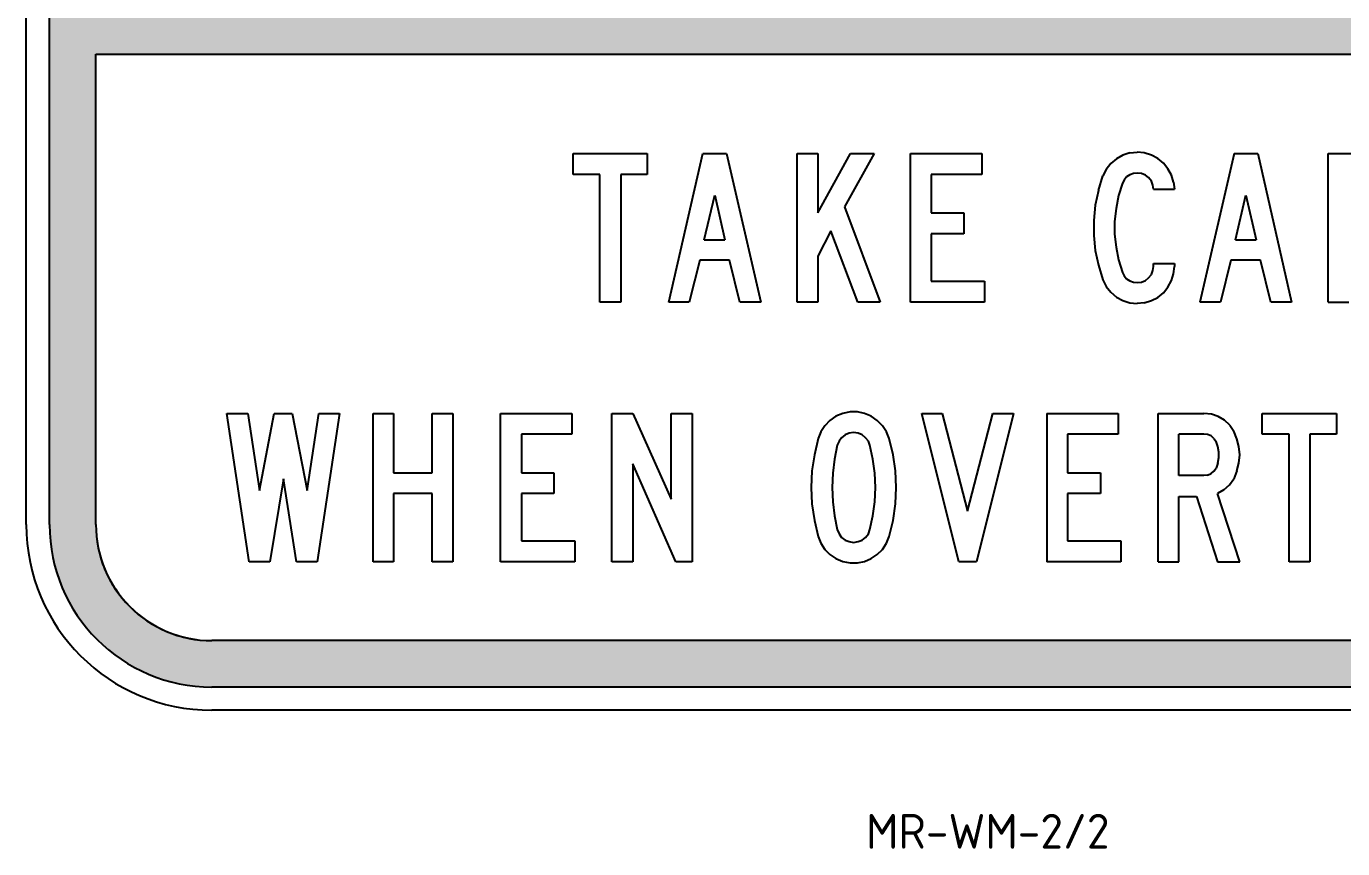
# Model space of a CAD drawing. Extents: x 269 to 415, y 134 to 266.
# Drawn here: x 268.7 to 363.3, y 134.2 to 193.3 of the extents above; entities that cross this region are included whole.
import ezdxf

# ---------------------------------------------------------------- set-up
doc = ezdxf.new("R2010")
doc.units = 0
doc.header["$MEASUREMENT"] = 0
doc.linetypes.add('CENTERX2', pattern=[101.60000000000001, 63.5, -12.7, 12.7, -12.7])
doc.layers.add('L25', color=1, linetype='CONTINUOUS')
doc.layers.add('L35', color=3, linetype='CONTINUOUS')
doc.styles.add('ISO', font='iso3098b.shx')

msp = doc.modelspace()

# ---------------------------------------------------------------- hatches: boundary and pattern name
at = {"layer": 'L25', "linetype": 'CENTERX2'}
h = msp.add_hatch(color=256, dxfattribs=at)
edge = h.paths.add_edge_path(flags=16)
edge.add_line((282.0138630274243, 261.4508701478531), (402.013869694091, 261.450870147853))
edge.add_arc((402.013869694091, 253.117537147853), 8.333333000000039, 3.979039320256561e-13, 90, ccw=False)
edge.add_line((410.347202694091, 253.1175371478531), (410.347229694091, 194.6508504811863))
edge.add_line((410.347229694091, 194.6508504811863), (273.6805300274243, 194.6508504811865))
edge.add_line((273.6805300274243, 194.6508504811865), (273.6805300274243, 253.1175371478531))
edge.add_arc((282.0138630274243, 253.1175371478531), 8.333332999999982, 90, 180, ccw=False)
edge = h.paths.add_edge_path()
edge.add_line((282.0138630274243, 264.7842001478531), (402.013869694091, 264.784200147853))
edge.add_arc((402.013869694091, 253.117537147853), 11.66666300000003, 2.8421709430404007e-13, 90, ccw=False)
edge.add_line((413.680532694091, 253.1175371478531), (413.6805326940911, 157.5175304811864))
edge.add_arc((402.0138696940911, 157.5175304811864), 11.66666299999997, -90.00000000000028, 0, ccw=False)
edge.add_line((402.0138696940911, 145.8508674811864), (282.0138630274243, 145.8508674811864))
edge.add_arc((282.0138630274243, 157.5175304811864), 11.66666300000003, 180.0000000000001, 270, ccw=False)
edge.add_line((270.3472000274243, 157.5175304811864), (270.3472000274243, 253.1175371478531))
edge.add_arc((282.0138630274242, 253.1175371478531), 11.66666299999991, 89.99999999999972, 180, ccw=False)
edge = h.paths.add_edge_path(flags=16)
edge.add_line((273.6805300274243, 191.3175504811864), (410.347229694091, 191.3175504811863))
edge.add_line((410.347229694091, 191.3175504811863), (410.347202694091, 157.5175304811864))
edge.add_arc((402.0138630372852, 157.5175371379922), 8.333339656808493, 270.0000457687909, 359.99995423120953, ccw=False)
edge.add_line((402.0138696940911, 149.1841974811864), (282.0138630274243, 149.1841974811864))
edge.add_arc((282.0138630274243, 157.5175304811864), 8.33333300000001, 180, 270, ccw=False)
edge.add_line((273.6805300274243, 157.5175304811864), (273.6805300274243, 191.3175504811864))

# ---------------------------------------------------------------- linework, layer by layer
for points in [[(282.0138630274243, 264.7842001478531), (402.013869694091, 264.784200147853, -0.4142135623730941), (413.680532694091, 253.1175371478531), (413.6805326940911, 157.5175304811864, -0.4142135623730952), (402.0138696940911, 145.8508674811864), (282.0138630274243, 145.8508674811864, -0.4142135623730948), (270.3472000274243, 157.5175304811864), (270.3472000274243, 253.1175371478531, -0.4142135623730958), (282.0138630274243, 264.7842001478531, -2.696818497707233)], [(273.6805300274243, 191.3175504811864), (410.347229694091, 191.3175504811863), (410.347202694091, 157.5175304811864, -0.414213094437539), (402.0138696940911, 149.1841974811864), (282.0138630274243, 149.1841974811864, -0.4142135623730958), (273.6805300274243, 157.5175304811864), (273.6805300274243, 191.3175504811864)]]:
    msp.add_lwpolyline(points, format="xyb", dxfattribs=at)
at = {"layer": 'L35'}
for p, q in [((268.6805330274243, 157.5175304811864), (268.6805330274243, 253.1175371478531)), ((270.3472000274243, 157.5175304811864), (270.3472000274243, 253.1175371478531)), ((273.6805030274243, 191.3175504811864), (410.347229694091, 191.3175504811863)), ((273.6805300274243, 157.5175304811864), (273.6805300274243, 191.3175504811864)), ((307.9923512092425, 184.1842004811864), (313.3263512092425, 184.1842004811864)), ((307.9923512092425, 182.6856004811864), (307.9923512092425, 184.1842004811864)), ((313.3263512092425, 184.1842004811864), (313.3263512092425, 182.6856004811864)), ((314.8757512092425, 173.5162004811864), (317.3141512092425, 184.1842004811864)), ((317.3141512092425, 184.1842004811864), (319.0159512092425, 184.1842004811864)), ((319.0159512092425, 184.1842004811864), (321.4797512092425, 173.5162004811864)), ((324.0959512092425, 184.1842004811864), (325.5945512092425, 184.1842004811864)), ((324.0959512092425, 173.5162004811864), (324.0959512092425, 184.1842004811864)), ((325.5945512092425, 179.9170004811864), (327.9313512092425, 184.1842004811864)), ((325.5945512092425, 184.1842004811864), (325.5945512092425, 179.9170004811864)), ((329.6331512092425, 184.1842004811864), (327.4995512092425, 180.3488004811864)), ((327.9313512092425, 184.1842004811864), (329.6331512092425, 184.1842004811864)), ((332.2493512092425, 184.1842004811864), (337.3801512092425, 184.1842004811864)), ((332.2493512092425, 173.5162004811864), (332.2493512092425, 184.1842004811864)), ((337.3801512092425, 184.1842004811864), (337.3801512092425, 182.6856004811864)), ((347.0575512092425, 183.8032004811864), (346.6511512092425, 183.4730004811864)), ((347.5147512092425, 184.0826004811864), (347.0575512092425, 183.8032004811864)), ((348.0227512092425, 184.2350004811864), (347.5147512092425, 184.0826004811864)), ((348.0227512092425, 184.2350004811864), (348.5561512092425, 184.2858004811864)), ((349.0641512092425, 184.2350004811864), (348.5561512092425, 184.2858004811864)), ((349.5721512092425, 184.0826004811864), (349.0641512092425, 184.2350004811864)), ((350.0293512092425, 183.8286004811864), (349.5721512092425, 184.0826004811864)), ((350.4357512092425, 183.4984004811864), (350.0293512092425, 183.8286004811864)), ((355.5157512092425, 184.1842004811864), (353.0519512092425, 173.5162004811864)), ((355.5157512092425, 184.1842004811864), (357.2175512092425, 184.1842004811864)), ((357.2175512092425, 184.1842004811864), (359.6559512092425, 173.5162004811864)), ((362.2721512092425, 184.1842004811864), (365.5741512092425, 184.1842004811864)), ((362.2721512092425, 173.5162004811864), (362.2721512092425, 184.1842004811864)), ((309.9227512092425, 182.6856004811864), (307.9923512092425, 182.6856004811864)), ((309.9227512092425, 173.5162004811864), (309.9227512092425, 182.6856004811864)), ((311.4213512092425, 182.6856004811864), (311.4213512092425, 173.5162004811864)), ((313.3263512092425, 182.6856004811864), (311.4213512092425, 182.6856004811864)), ((333.7479512092425, 182.6856004811864), (333.7479512092425, 179.9170004811864)), ((337.3801512092425, 182.6856004811864), (333.7479512092425, 182.6856004811864)), ((346.3209512092425, 183.0412004811864), (346.0923512092425, 182.5840004811864)), ((346.6511512092425, 183.4730004811864), (346.3209512092425, 183.0412004811864)), ((348.2767512092425, 182.7618004811864), (348.0227512092425, 182.6602004811864)), ((348.5561512092425, 182.7872004811864), (348.2767512092425, 182.7618004811864)), ((348.8609512092425, 182.7618004811864), (348.5561512092425, 182.7872004811864)), ((349.1403512092425, 182.6348004811864), (348.8609512092425, 182.7618004811864)), ((350.7659512092425, 183.0920004811864), (350.4357512092425, 183.4984004811864)), ((351.0199512092425, 182.6348004811864), (350.7659512092425, 183.0920004811864)), ((345.7621512092425, 181.5426004811864), (346.0923512092425, 182.5840004811864)), ((347.4893512092425, 182.0506004811864), (347.2099512092425, 181.1616004811864)), ((347.6163512092425, 182.2792004811864), (347.4893512092425, 182.0506004811864)), ((347.7941512092425, 182.5078004811864), (347.6163512092425, 182.2792004811864)), ((348.0227512092425, 182.6602004811864), (347.7941512092425, 182.5078004811864)), ((349.3689512092425, 182.4570004811864), (349.1403512092425, 182.6348004811864)), ((349.5721512092425, 182.2030004811864), (349.3689512092425, 182.4570004811864)), ((349.6737512092425, 181.9236004811864), (349.5721512092425, 182.2030004811864)), ((349.7245512092425, 181.6188004811864), (349.6737512092425, 181.9236004811864)), ((351.1723512092425, 182.1268004811864), (351.0199512092425, 182.6348004811864)), ((351.1723512092425, 182.1268004811864), (351.2231512092425, 181.6188004811864)), ((317.4157512092425, 177.9866004811864), (318.1777512092425, 181.1870004811864)), ((318.1777512092425, 181.1870004811864), (318.9143512092425, 177.9866004811864)), ((345.7621512092425, 181.5426004811864), (345.5335512092425, 180.4758004811864)), ((347.2099512092425, 181.1616004811864), (347.0321512092425, 180.2472004811864)), ((349.7245512092425, 181.6188004811864), (351.2231512092425, 181.6188004811864)), ((355.6173512092425, 177.9866004811864), (356.3539512092425, 181.1870004811864)), ((356.3539512092425, 181.1870004811864), (357.1159512092425, 177.9866004811864)), ((327.4995512092425, 180.3488004811864), (330.0649512092425, 173.5162004811864)), ((333.7479512092425, 179.9170004811864), (336.0847512092425, 179.9170004811864)), ((336.0847512092425, 179.9170004811864), (336.0847512092425, 178.4184004811864)), ((345.5335512092425, 180.4758004811864), (345.4319512092425, 179.3836004811864)), ((347.0321512092425, 180.2472004811864), (346.9305512092425, 179.3074004811864)), ((345.4319512092425, 179.3836004811864), (345.4319512092425, 178.2914004811864)), ((346.9305512092425, 179.3074004811864), (346.9305512092425, 178.3930004811864)), ((317.4157512092425, 177.9866004811864), (318.9143512092425, 177.9866004811864)), ((326.5343512092425, 178.6216004811864), (325.5945512092425, 176.8182004811864)), ((328.4647512092425, 173.5162004811864), (326.5343512092425, 178.6216004811864)), ((333.7479512092425, 178.4184004811864), (333.7479512092425, 175.0148004811864)), ((336.0847512092425, 178.4184004811864), (333.7479512092425, 178.4184004811864)), ((345.4319512092425, 178.2914004811864), (345.5335512092425, 177.2246004811864)), ((346.9305512092425, 178.3930004811864), (347.0321512092425, 177.4532004811864)), ((355.6173512092425, 177.9866004811864), (357.1159512092425, 177.9866004811864)), ((345.5335512092425, 177.2246004811864), (345.7621512092425, 176.1578004811864)), ((347.0321512092425, 177.4532004811864), (347.2099512092425, 176.5388004811864)), ((317.1109512092425, 176.5134004811864), (316.3489512092425, 173.5162004811864)), ((319.2445512092425, 176.5134004811864), (317.1109512092425, 176.5134004811864)), ((319.9811512092425, 173.5162004811864), (319.2445512092425, 176.5134004811864)), ((325.5945512092425, 176.8182004811864), (325.5945512092425, 173.5162004811864)), ((345.7621512092425, 176.1578004811864), (346.0923512092425, 175.1164004811864)), ((347.2099512092425, 176.5388004811864), (347.4893512092425, 175.6498004811864)), ((349.6737512092425, 175.7768004811864), (349.7245512092425, 176.0816004811864)), ((349.7245512092425, 176.2848004811864), (351.2231512092425, 176.2848004811864)), ((349.7245512092425, 176.0816004811864), (349.7245512092425, 176.2848004811864)), ((351.1723512092425, 175.5482004811864), (351.2231512092425, 176.0816004811864)), ((351.2231512092425, 176.2848004811864), (351.2231512092425, 176.0816004811864)), ((355.2871512092425, 176.5134004811864), (354.5505512092425, 173.5162004811864)), ((357.4207512092425, 176.5134004811864), (355.2871512092425, 176.5134004811864)), ((358.1573512092425, 173.5162004811864), (357.4207512092425, 176.5134004811864)), ((346.0923512092425, 175.1164004811864), (346.3209512092425, 174.6338004811864)), ((347.4893512092425, 175.6498004811864), (347.6163512092425, 175.3958004811864)), ((347.6163512092425, 175.3958004811864), (347.7941512092425, 175.1926004811864)), ((347.7941512092425, 175.1926004811864), (348.0227512092425, 175.0402004811864)), ((349.1403512092425, 175.0656004811864), (349.3689512092425, 175.2434004811864)), ((349.3689512092425, 175.2434004811864), (349.5721512092425, 175.4974004811864)), ((349.5721512092425, 175.4974004811864), (349.6737512092425, 175.7768004811864)), ((351.0199512092425, 175.0656004811864), (351.1723512092425, 175.5482004811864)), ((333.7479512092425, 175.0148004811864), (337.5833512092426, 175.0148004811864)), ((337.5833512092426, 175.0148004811864), (337.5833512092426, 173.5162004811864)), ((346.3209512092425, 174.6338004811864), (346.6511512092425, 174.2274004811864)), ((346.6511512092425, 174.2274004811864), (347.0575512092425, 173.8718004811864)), ((348.0227512092425, 175.0402004811864), (348.2767512092425, 174.9386004811864)), ((348.2767512092425, 174.9386004811864), (348.5561512092425, 174.9132004811864)), ((348.5561512092425, 174.9132004811864), (348.8609512092425, 174.9386004811864)), ((348.8609512092425, 174.9386004811864), (349.1403512092425, 175.0656004811864)), ((350.0293512092425, 173.8464004811864), (350.4357512092425, 174.1766004811864)), ((350.4357512092425, 174.1766004811864), (350.7659512092425, 174.5830004811864)), ((350.7659512092425, 174.5830004811864), (351.0199512092425, 175.0656004811864)), ((311.4213512092425, 173.5162004811864), (309.9227512092425, 173.5162004811864)), ((316.3489512092425, 173.5162004811864), (314.8757512092425, 173.5162004811864)), ((321.4797512092425, 173.5162004811864), (319.9811512092425, 173.5162004811864)), ((325.5945512092425, 173.5162004811864), (324.0959512092425, 173.5162004811864)), ((330.0649512092425, 173.5162004811864), (328.4647512092425, 173.5162004811864)), ((337.5833512092426, 173.5162004811864), (332.2493512092425, 173.5162004811864)), ((347.0575512092425, 173.8718004811864), (347.5147512092425, 173.6178004811864)), ((347.5147512092425, 173.6178004811864), (348.0227512092425, 173.4654004811864)), ((348.0227512092425, 173.4654004811864), (348.5561512092425, 173.4146004811864)), ((349.0641512092425, 173.4654004811864), (348.5561512092425, 173.4146004811864)), ((349.0641512092425, 173.4654004811864), (349.5721512092425, 173.6178004811864)), ((349.5721512092425, 173.6178004811864), (350.0293512092425, 173.8464004811864)), ((354.5505512092425, 173.5162004811864), (353.0519512092425, 173.5162004811864)), ((359.6559512092425, 173.5162004811864), (358.1573512092425, 173.5162004811864)), ((362.2721512092425, 173.5162004811864), (363.7707512092425, 173.5162004811864)), ((283.0982224213637, 165.5175338145197), (284.5968224213638, 165.5175338145197)), ((284.6984224213637, 154.8495338145197), (283.0982224213637, 165.5175338145197)), ((284.5968224213638, 165.5175338145197), (285.4350224213637, 159.9803338145197)), ((285.4350224213637, 159.9803338145197), (286.5018224213637, 165.5175338145197)), ((286.5018224213637, 165.5175338145197), (287.7972224213638, 165.5175338145197)), ((287.7972224213638, 165.5175338145197), (288.8640224213638, 159.9803338145197)), ((288.8640224213638, 159.9803338145197), (289.7022224213637, 165.5175338145197)), ((291.2008224213637, 165.5175338145197), (289.6006224213637, 154.8495338145197)), ((289.7022224213637, 165.5175338145197), (291.2008224213637, 165.5175338145197)), ((293.6138224213637, 165.5175338145197), (295.0870224213637, 165.5175338145197)), ((293.6138224213637, 154.8495338145197), (293.6138224213637, 165.5175338145197)), ((295.0870224213637, 165.5175338145197), (295.0870224213637, 161.2503338145197)), ((297.8556224213637, 165.5175338145197), (299.3542224213637, 165.5175338145197)), ((297.8556224213637, 161.2503338145197), (297.8556224213637, 165.5175338145197)), ((299.3542224213637, 165.5175338145197), (299.3542224213637, 154.8495338145197)), ((302.7832224213637, 165.5175338145197), (307.9140224213637, 165.5175338145197)), ((302.7832224213637, 154.8495338145197), (302.7832224213637, 165.5175338145197)), ((307.9140224213637, 165.5175338145197), (307.9140224213637, 164.0189338145197)), ((310.7842224213637, 165.5175338145197), (312.2828224213637, 165.5175338145197)), ((310.7842224213637, 154.8495338145197), (310.7842224213637, 165.5175338145197)), ((312.2828224213637, 165.5175338145197), (315.0514224213637, 159.3453338145197)), ((315.0514224213637, 165.5175338145197), (316.5500224213637, 165.5175338145197)), ((315.0514224213637, 159.3453338145197), (315.0514224213637, 165.5175338145197)), ((316.5500224213637, 165.5175338145197), (316.5500224213637, 154.8495338145197)), ((326.4560224213637, 165.0095338145197), (326.1004224213638, 164.6285338145197)), ((326.8878224213638, 165.3143338145197), (326.4560224213637, 165.0095338145197)), ((327.3958224213637, 165.5175338145197), (326.8878224213638, 165.3143338145197)), ((327.9038224213638, 165.6191338145197), (327.3958224213637, 165.5175338145197)), ((328.4372224213637, 165.6191338145197), (327.9038224213638, 165.6191338145197)), ((328.9452224213637, 165.5175338145197), (328.4372224213637, 165.6191338145197)), ((329.4278224213638, 165.3143338145197), (328.9452224213637, 165.5175338145197)), ((329.8596224213637, 165.0095338145197), (329.4278224213638, 165.3143338145197)), ((330.2406224213638, 164.6285338145197), (329.8596224213637, 165.0095338145197)), ((333.0600224213637, 165.5175338145197), (334.5332224213637, 165.5175338145197)), ((335.7270224213638, 154.8495338145197), (333.0600224213637, 165.5175338145197)), ((334.5332224213637, 165.5175338145197), (336.3620224213637, 158.4817338145197)), ((336.3620224213637, 158.4817338145197), (338.1654224213638, 165.5175338145197)), ((339.6640224213637, 165.5175338145197), (336.9970224213637, 154.8495338145197)), ((338.1654224213638, 165.5175338145197), (339.6640224213637, 165.5175338145197)), ((342.0516224213637, 165.5175338145197), (347.1824224213638, 165.5175338145197)), ((342.0516224213637, 165.5175338145197), (342.0516224213637, 154.8495338145197)), ((347.1824224213638, 165.5175338145197), (347.1824224213638, 164.0189338145197)), ((350.0526224213637, 165.5175338145197), (353.3546224213637, 165.5175338145197)), ((350.0526224213637, 154.8495338145197), (350.0526224213637, 165.5175338145197)), ((353.8880224213638, 165.4667338145197), (353.3546224213637, 165.5175338145197)), ((354.3706224213637, 165.2889338145197), (353.8880224213638, 165.4667338145197)), ((354.8278224213637, 165.0349338145197), (354.3706224213637, 165.2889338145197)), ((355.2088224213637, 164.6793338145197), (354.8278224213637, 165.0349338145197)), ((357.5456224213638, 165.5175338145197), (362.8796224213637, 165.5175338145197)), ((357.5456224213638, 164.0189338145197), (357.5456224213638, 165.5175338145197)), ((362.8796224213637, 165.5175338145197), (362.8796224213637, 164.0189338145197)), ((304.2818224213638, 164.0189338145197), (304.2818224213638, 161.2503338145197)), ((307.9140224213637, 164.0189338145197), (304.2818224213638, 164.0189338145197)), ((325.7956224213638, 164.1967338145197), (325.6178224213637, 163.7141338145197)), ((326.1004224213638, 164.6285338145197), (325.7956224213638, 164.1967338145197)), ((327.2942224213638, 163.7649338145197), (327.1164224213637, 163.5109338145197)), ((327.5482224213637, 163.9681338145197), (327.2942224213638, 163.7649338145197)), ((327.8530224213637, 164.0951338145197), (327.5482224213637, 163.9681338145197)), ((328.1578224213637, 164.1459338145197), (327.8530224213637, 164.0951338145197)), ((328.4880224213637, 164.0951338145197), (328.1578224213637, 164.1459338145197)), ((328.7674224213637, 163.9681338145197), (328.4880224213637, 164.0951338145197)), ((329.0214224213638, 163.7649338145197), (328.7674224213637, 163.9681338145197)), ((329.2246224213637, 163.5109338145197), (329.0214224213638, 163.7649338145197)), ((330.5200224213637, 164.1967338145197), (330.2406224213638, 164.6285338145197)), ((330.7232224213637, 163.7141338145197), (330.5200224213637, 164.1967338145197)), ((343.5502224213637, 164.0189338145197), (343.5502224213637, 161.2503338145197)), ((347.1824224213638, 164.0189338145197), (343.5502224213637, 164.0189338145197)), ((351.5512224213637, 161.0471338145197), (351.5512224213637, 164.0189338145197)), ((353.3546224213637, 164.0189338145197), (351.5512224213637, 164.0189338145197)), ((353.6086224213637, 163.9935338145197), (353.3546224213637, 164.0189338145197)), ((353.8626224213638, 163.8919338145197), (353.6086224213637, 163.9935338145197)), ((354.0658224213637, 163.7141338145197), (353.8626224213638, 163.8919338145197)), ((355.2088224213637, 164.6793338145197), (355.4882224213637, 164.2475338145197)), ((355.7168224213638, 163.6887338145197), (355.4882224213637, 164.2475338145197)), ((359.4760224213637, 164.0189338145197), (357.5456224213638, 164.0189338145197)), ((359.4760224213637, 154.8495338145197), (359.4760224213637, 164.0189338145197)), ((360.9746224213637, 164.0189338145197), (360.9746224213637, 154.8495338145197)), ((362.8796224213637, 164.0189338145197), (360.9746224213637, 164.0189338145197)), ((325.6178224213637, 163.7141338145197), (325.3384224213637, 162.5457338145197)), ((326.9894224213638, 163.2315338145197), (326.7862224213637, 162.2155338145197)), ((327.1164224213637, 163.5109338145197), (326.9894224213638, 163.2315338145197)), ((329.3262224213638, 163.2315338145197), (329.2246224213637, 163.5109338145197)), ((329.5548224213637, 162.2155338145197), (329.3262224213638, 163.2315338145197)), ((331.0026224213638, 162.5457338145197), (330.7232224213637, 163.7141338145197)), ((354.0658224213637, 163.7141338145197), (354.2182224213637, 163.4855338145197)), ((354.3452224213638, 163.1299338145197), (354.2182224213637, 163.4855338145197)), ((354.4214224213637, 162.7235338145197), (354.3452224213638, 163.1299338145197)), ((355.8692224213638, 163.1299338145197), (355.7168224213638, 163.6887338145197)), ((355.9200224213637, 162.5457338145197), (355.8692224213638, 163.1299338145197)), ((312.2828224213637, 161.8853338145197), (312.2828224213637, 154.8495338145197)), ((315.3816224213638, 154.8495338145197), (312.2828224213637, 161.8853338145197)), ((325.3384224213637, 162.5457338145197), (325.1606224213638, 161.3773338145197)), ((326.7862224213637, 162.2155338145197), (326.6592224213638, 161.2249338145197)), ((329.6818224213637, 161.2249338145197), (329.5548224213637, 162.2155338145197)), ((331.1804224213637, 161.3773338145197), (331.0026224213638, 162.5457338145197)), ((354.3452224213638, 161.9361338145197), (354.2182224213637, 161.5805338145197)), ((354.3452224213638, 161.9361338145197), (354.4214224213637, 162.3425338145197)), ((354.4214224213637, 162.3425338145197), (354.4214224213637, 162.7235338145197)), ((355.7168224213638, 161.3773338145197), (355.8692224213638, 161.9361338145197)), ((355.8692224213638, 161.9361338145197), (355.9200224213637, 162.5457338145197)), ((295.0870224213637, 161.2503338145197), (297.8556224213637, 161.2503338145197)), ((304.2818224213638, 161.2503338145197), (306.6186224213637, 161.2503338145197)), ((306.6186224213637, 161.2503338145197), (306.6186224213637, 159.7517338145197)), ((325.1606224213638, 161.3773338145197), (325.1098224213637, 160.1835338145197)), ((326.6592224213638, 161.2249338145197), (326.6084224213637, 160.1835338145197)), ((329.7326224213638, 160.1835338145197), (329.6818224213637, 161.2249338145197)), ((331.2312224213637, 160.1835338145197), (331.1804224213637, 161.3773338145197)), ((343.5502224213637, 161.2503338145197), (345.9124224213637, 161.2503338145197)), ((345.9124224213637, 161.2503338145197), (345.9124224213637, 159.7517338145197)), ((353.3546224213637, 161.0471338145197), (351.5512224213637, 161.0471338145197)), ((353.6086224213637, 161.0725338145197), (353.3546224213637, 161.0471338145197)), ((353.6086224213637, 161.0725338145197), (353.8626224213638, 161.1995338145197)), ((353.8626224213638, 161.1995338145197), (354.0658224213637, 161.3519338145197)), ((354.0658224213637, 161.3519338145197), (354.2182224213637, 161.5805338145197)), ((355.7168224213638, 161.3773338145197), (355.4882224213637, 160.8185338145197)), ((287.1622224213637, 160.8185338145197), (286.1970224213637, 154.8495338145197)), ((288.1020224213638, 154.8495338145197), (287.1622224213637, 160.8185338145197)), ((325.1098224213637, 160.1835338145197), (325.1606224213638, 159.0151338145197)), ((326.6084224213637, 160.1835338145197), (326.6592224213638, 159.1675338145197)), ((329.6818224213637, 159.1675338145197), (329.7326224213638, 160.1835338145197)), ((331.1804224213637, 159.0151338145197), (331.2312224213637, 160.1835338145197)), ((354.7770224213638, 160.0311338145197), (354.3198224213637, 159.7517338145197)), ((354.7770224213638, 160.0311338145197), (355.1834224213637, 160.3867338145197)), ((355.1834224213637, 160.3867338145197), (355.4882224213637, 160.8185338145197)), ((295.0870224213637, 159.7517338145197), (295.0870224213637, 154.8495338145197)), ((297.8556224213637, 159.7517338145197), (295.0870224213637, 159.7517338145197)), ((297.8556224213637, 154.8495338145197), (297.8556224213637, 159.7517338145197)), ((304.2818224213638, 159.7517338145197), (304.2818224213638, 156.3481338145197)), ((306.6186224213637, 159.7517338145197), (304.2818224213638, 159.7517338145197)), ((325.1606224213638, 159.0151338145197), (325.3384224213637, 157.8213338145197)), ((326.6592224213638, 159.1675338145197), (326.7862224213637, 158.1515338145197)), ((329.5548224213637, 158.1515338145197), (329.6818224213637, 159.1675338145197)), ((331.0026224213638, 157.8213338145197), (331.1804224213637, 159.0151338145197)), ((343.5502224213637, 159.7517338145197), (343.5502224213637, 156.3481338145197)), ((345.9124224213637, 159.7517338145197), (343.5502224213637, 159.7517338145197)), ((351.5512224213637, 159.5485338145197), (352.8212224213638, 159.5485338145197)), ((351.5512224213637, 154.8495338145197), (351.5512224213637, 159.5485338145197)), ((352.8212224213638, 159.5485338145197), (354.3198224213637, 154.8495338145197)), ((355.9200224213637, 154.8495338145197), (354.3198224213637, 159.7517338145197)), ((326.7862224213637, 158.1515338145197), (326.9894224213638, 157.1609338145197)), ((329.3262224213638, 157.1609338145197), (329.5548224213637, 158.1515338145197)), ((325.3384224213637, 157.8213338145197), (325.6178224213637, 156.6783338145197)), ((326.9894224213638, 157.1609338145197), (327.1164224213637, 156.8561338145197)), ((329.2246224213637, 156.8561338145197), (329.3262224213638, 157.1609338145197)), ((330.7232224213637, 156.6783338145197), (331.0026224213638, 157.8213338145197)), ((304.2818224213638, 156.3481338145197), (308.1172224213637, 156.3481338145197)), ((308.1172224213637, 156.3481338145197), (308.1172224213637, 154.8495338145197)), ((325.6178224213637, 156.6783338145197), (325.7956224213638, 156.1957338145197)), ((325.7956224213638, 156.1957338145197), (326.1004224213638, 155.7385338145197)), ((327.1164224213637, 156.8561338145197), (327.2942224213638, 156.6021338145197)), ((327.2942224213638, 156.6021338145197), (327.5482224213637, 156.3989338145197)), ((327.5482224213637, 156.3989338145197), (327.8530224213637, 156.2973338145197)), ((327.8530224213637, 156.2973338145197), (328.1578224213637, 156.2465338145197)), ((328.1578224213637, 156.2465338145197), (328.4880224213637, 156.2973338145197)), ((328.4880224213637, 156.2973338145197), (328.7674224213637, 156.3989338145197)), ((328.7674224213637, 156.3989338145197), (329.0214224213638, 156.6021338145197)), ((329.0214224213638, 156.6021338145197), (329.2246224213637, 156.8561338145197)), ((330.2406224213638, 155.7385338145197), (330.5200224213637, 156.1957338145197)), ((330.5200224213637, 156.1957338145197), (330.7232224213637, 156.6783338145197)), ((343.5502224213637, 156.3481338145197), (347.3856224213637, 156.3481338145197)), ((347.3856224213637, 156.3481338145197), (347.3856224213637, 154.8495338145197)), ((326.1004224213638, 155.7385338145197), (326.4560224213637, 155.3829338145197)), ((326.4560224213637, 155.3829338145197), (326.8878224213638, 155.0781338145197)), ((329.4278224213638, 155.0781338145197), (329.8596224213637, 155.3829338145197)), ((329.8596224213637, 155.3829338145197), (330.2406224213638, 155.7385338145197)), ((286.1970224213637, 154.8495338145197), (284.6984224213637, 154.8495338145197)), ((289.6006224213637, 154.8495338145197), (288.1020224213638, 154.8495338145197)), ((295.0870224213637, 154.8495338145197), (293.6138224213637, 154.8495338145197)), ((299.3542224213637, 154.8495338145197), (297.8556224213637, 154.8495338145197)), ((308.1172224213637, 154.8495338145197), (302.7832224213637, 154.8495338145197)), ((312.2828224213637, 154.8495338145197), (310.7842224213637, 154.8495338145197)), ((316.5500224213637, 154.8495338145197), (315.3816224213638, 154.8495338145197)), ((326.8878224213638, 155.0781338145197), (327.3958224213637, 154.8749338145197)), ((327.3958224213637, 154.8749338145197), (327.9038224213638, 154.7733338145197)), ((327.9038224213638, 154.7733338145197), (328.4372224213637, 154.7733338145197)), ((328.4372224213637, 154.7733338145197), (328.9452224213637, 154.8749338145197)), ((328.9452224213637, 154.8749338145197), (329.4278224213638, 155.0781338145197)), ((336.9970224213637, 154.8495338145197), (335.7270224213638, 154.8495338145197)), ((347.3856224213637, 154.8495338145197), (342.0516224213637, 154.8495338145197)), ((350.0526224213637, 154.8495338145197), (351.5512224213637, 154.8495338145197)), ((354.3198224213637, 154.8495338145197), (355.9200224213637, 154.8495338145197)), ((360.9746224213637, 154.8495338145197), (359.4760224213637, 154.8495338145197)), ((402.0138696940911, 149.1841974811864), (282.0138630274243, 149.1841974811864)), ((402.0138696940911, 145.8508674811864), (282.0138630274243, 145.8508674811864)), ((402.0138696940911, 144.1842004811864), (282.0138630274243, 144.1842004811864))]:
    msp.add_line(p, q, dxfattribs=at)
for radius in [13.33333, 11.666663, 8.333332999999998]:
    msp.add_arc((282.0138630274243, 157.5175304811864), radius, 180, 270, dxfattribs=at)

# ---------------------------------------------------------------- texts
at = {"layer": 'L25', "linetype": 'CENTERX2', "style": 'ISO'}
msp.add_text('MR-WM-2/2', height=2.5, dxfattribs=at).set_placement((329.0597211755531, 134.2334812500345))

doc.saveas('drawing.dxf')
